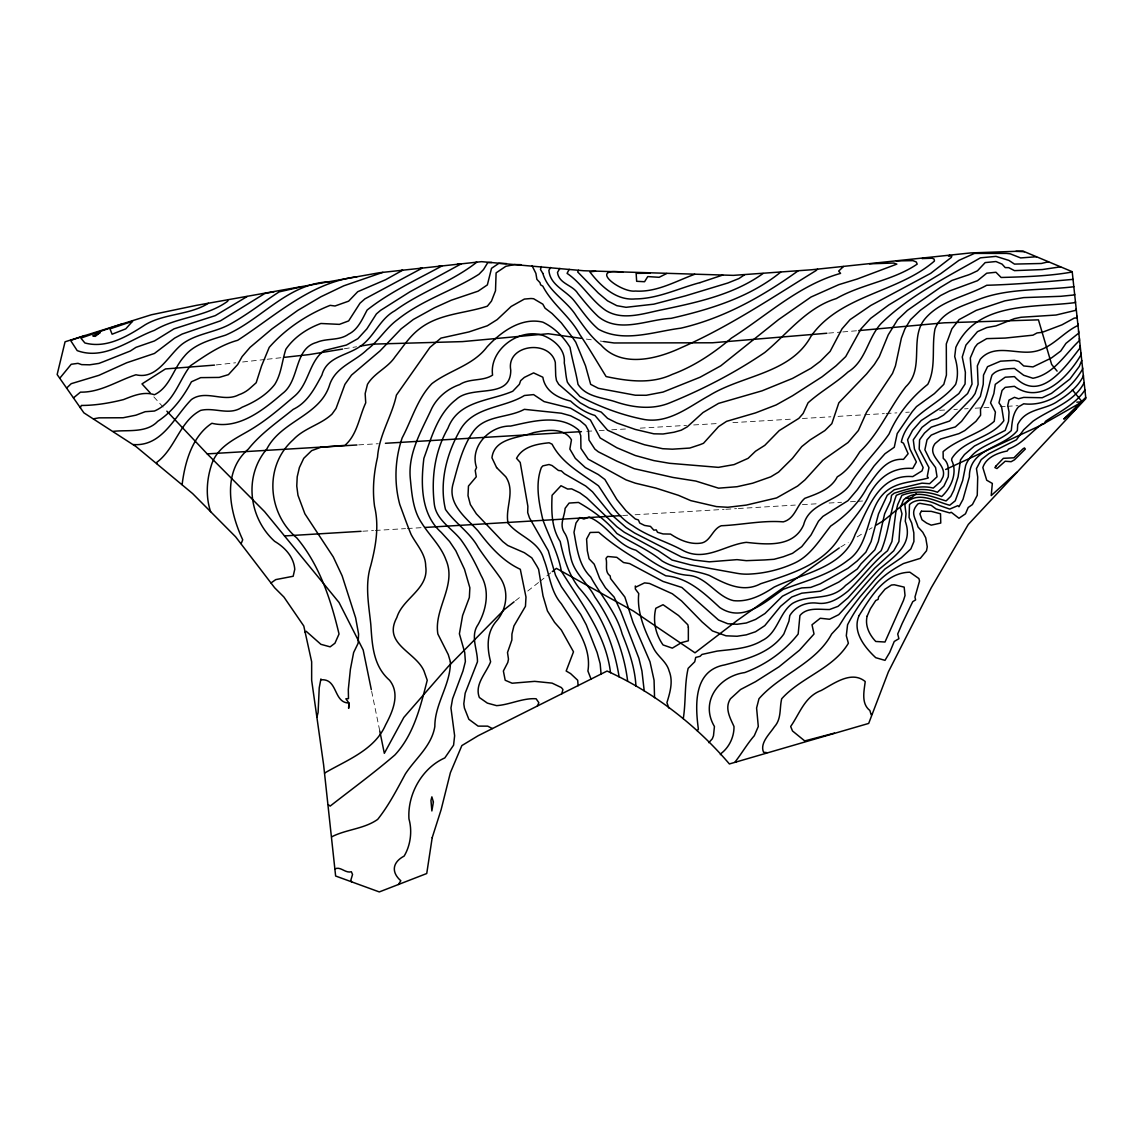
<?xml version="1.0" encoding="UTF-8"?>
<svg xmlns="http://www.w3.org/2000/svg" width="1143" height="1143" viewBox="0 0 1143 1143"><rect width="100%" height="100%" fill="white"/><g stroke="black" fill="none" stroke-linecap="round" stroke-linejoin="round"><path stroke-width="0.75" stroke-dasharray="5 3.75" d="M515.479 600.732L522.294 595.346M527.752 591.031L538.667 582.387M540.039 581.316L545.497 577.001M546.854 575.915L550.94 572.686M840.748 547.011L848.206 542.411M857.164 536.896L863.122 533.209M869.094 529.538L872.08 527.695M344.343 348.772L356.587 346.758M216.27 364.917L235.601 362.774M242.63 361.988L265.462 359.445M267.219 359.259L281.264 357.688M828.632 333.113L841.019 332.07M842.791 331.927L856.95 330.741M358.688 444.87L378.29 443.713M586.773 431.311L592.117 430.997M599.246 430.568L604.59 430.254M611.719 429.825L627.764 428.868M640.237 428.139L686.557 425.382M693.687 424.953L716.861 423.582M732.892 422.624L793.485 419.024M802.386 418.495L830.904 416.795M838.033 416.366L862.979 414.88M864.765 414.78L884.353 413.609M886.139 413.509L896.841 412.866M905.742 412.337L909.314 412.137M939.603 410.323L944.947 410.008M953.862 409.48L957.42 409.265M964.549 408.851L968.107 408.637M975.236 408.208L989.495 407.365M1000.182 406.722L1005.54 406.408M1007.312 406.308L1018.013 405.665M362.831 531.209L373.504 530.566M375.29 530.452L405.536 528.623M407.322 528.523L421.553 527.666M622.649 515.507L627.993 515.179M635.108 514.75L724.091 509.378M725.876 509.278L736.549 508.621M738.335 508.521L795.285 505.077M802.4 504.649L816.631 503.792M829.089 503.034L841.548 502.277M850.449 501.748L855.793 501.42M857.564 501.32L862.908 500.991M586.33 339.085L591.517 339.814M600.189 341.028L603.647 341.514M153.834 396.892L163.292 407.265M371.646 691.329L379.762 730.934"/><path stroke-width="1.5" d="M450.385 661.783C450.799 684.514 434.697 703.702 434.84 726.505C431.511 746.279 415.623 758.195 405.351 773.968C396.892 789.584 388.82 805.372 377.676 819.402C364.074 829.004 346.543 829.275 331.856 836.733M208.397 303.266C189.652 315.211 164.663 313.268 145.204 324.769C127.602 336.228 106.699 348.872 84.868 342.957L80.867 338.099L121.872 323.998M227.771 299.909L227.714 301.209C205.826 317.254 177.294 316.668 154.448 330.327C129.945 339.285 104.77 360.788 77.195 350.615L70.58 340.457L84.982 335.542M578.129 685.743L577.686 680.256L570.586 673.598L566.171 671.012L573.5 651.81L561.342 630.064L554.555 622.321L547.44 610.933L543.011 595.874L538.61 569.3L536.839 566.042L531.795 557.841L524.351 552.698L507.706 545.468L502.749 541.553L476.331 513.807L470.359 504.563L468.016 495.676L468.459 486.061L476.26 476.817L475.217 470.459L476.545 467.573C469.373 446.899 489.49 425.553 510.592 426.068C532.652 421.324 559.556 413.495 578.729 430.139L580.758 435.754L580.93 448.399L588.231 459.172L626.064 479.889L635.322 483.175L655.839 488.09L678.442 495.319L690.801 500.634L716.49 506.606L727.791 507.278L746.293 505.092L776.626 497.919L797.6 486.061L804.901 479.946L822.974 460.115L848.006 442.555L858.322 430.582L866.594 412.166L892.54 373.375L895.455 365.846L901.384 338.099L904.927 328.855L910.571 319.611L920.272 310.367L940.489 295.58L949.733 290.893L977.479 280.707L986.723 273.206L995.967 272.263L1001.125 277.478C1024.757 276.806 1048.803 276.206 1072.248 271.991M247.145 296.537L215.227 315.654L174.007 328.855L154.448 340.957L135.96 347.358L130.345 351.001L103.87 361.517L98.955 363.403L89.711 364.817L81.682 364.631L77.967 363.345L71.223 364.274L59.765 378.262M610.505 672.713C605.861 633.908 581.058 603.104 561.342 571.114C558.127 552.898 549.026 536.839 542.839 519.736C538.967 502.82 535.053 484.189 541.353 467.573L542.839 465.887L549.026 464.501L552.083 465.544L558.441 470.459L561.342 470.873L564.413 473.731L585.759 486.061L592.545 491.847L610.448 513.807L626.064 527.495L634.608 533.009L681.557 556.998L694.015 560.041L709.303 561.842L737.035 559.641L746.293 560.67L764.781 559.941L774.025 559.298L783.284 556.77L792.528 553.326L801.772 546.625L811.016 534.995L818.459 521.237L822.874 516.422L848.006 500.634L857.264 489.776L874.109 465.93L884.996 453.728L894.255 447.256L897.212 433.554L912.271 411.609L916.5 406.594L934.417 393.592L943.804 384.348L946.418 375.09L946.304 343.929L951.876 328.855L959.12 319.611L976.222 310.367L1004.94 300.838L1023.714 297.609L1060.704 296.308L1074.649 294.923L1074.62 294.122M619.106 676.885C614.091 644.866 601.075 612.148 578.887 587.788C568.485 574.186 563.685 557.984 560.227 541.553C551.355 527.609 551.369 511.235 552.083 495.262L560.999 485.732L567.614 489.033L571.629 488.861L579.83 492.833L586.63 497.762L616.82 526.694L624.392 532.309L658.368 550.797L672.084 560.041L690.801 564.971L737.035 573.315A54.493 54.493 0 0 0 750.994 574C766.181 573.1 781.398 569.214 795.242 562.756C810.93 555.198 820.088 539.167 830.661 526.094C845.706 515.893 858.879 503.249 867.351 486.918C876.424 474.588 885.711 458.043 903.499 459.372L908.128 453.714L903.499 443.213L901.313 441.998C907.756 413.366 939.689 405.479 955.648 384.348C958.663 375.29 957.52 365.546 954.705 356.602L955.834 347.358C977.108 301.095 1033.829 308.038 1075.449 302.566L1075.406 301.495M305.152 632.25L306.195 631.307L320.897 644.323L330.156 646.852L334.942 643.223L339.028 634.022C330.999 600.146 319.569 564.971 296.794 537.91C267.591 513.307 263.633 466.13 293.208 439.769C304.081 427.996 320.797 424.739 332.084 414.023L336.042 408.465L344.915 384.348L351.515 375.09L379.99 350.958L401.136 328.855L413.38 319.454L434.426 307.81L451.256 300.223L478.103 291.165L487.361 284.907L491.533 268.305L498.805 263.404L506.392 263.562M561.713 693.944L562.942 689.515L561.342 687.543L552.083 683.128L534.695 681.357L512.135 683.228L505.192 680.256L503.377 671.012L507.806 662.44L508.478 659.154L507.506 652.524L511.864 640.037L511.935 634.022L513.921 625.95L525.466 606.29L525.98 597.032L520.308 569.3C502.491 561.027 489.833 546.34 478.103 530.952C465.901 517.565 446.927 503.877 453.242 483.189C458.229 465.101 462.658 445.999 473.974 430.582C486.075 415.066 508.135 418.081 524.351 409.337L561.342 413.209L570.586 415.781L579.83 420.524L585.716 425.482L588.459 430.525L588.974 440.012L594.846 449.07L598.332 451.828L616.82 461.129L634.208 468.673L672.941 477.445L695.816 481.06L718.547 488.175L737.035 486.718L752.665 483.203L770.796 476.817L778.554 472.102L792.47 458.329L801.772 446.57L810.23 439.826L824.86 430.582L831.833 423.653L838.833 402.836L866.508 374.061L874.352 364.46L879.31 356.602L888.225 334.885L897.655 319.611L907.442 310.367L940.489 287.322L951.89 280.464L965.878 275.734A38.062 38.062 0 0 0 971.993 273.377L977.479 270.777L985.18 262.59L995.967 261.533L1002.068 264.119L1005.211 267.591L1008.755 267.662L1014.47 270.634L1042.202 269.562L1060.618 266.833M241.144 543.639L242.716 539.796C229.6 511.721 221.442 472.188 248.374 449.07C260.918 433.326 277.692 421.981 293.165 409.394C307.553 402.493 314.654 388.406 321.912 375.09C326.569 357.33 345.672 355.759 358.702 347.358C373.89 338.114 379.176 319.254 394.878 310.753C420.581 291.879 451.814 281.935 476.788 262.19L475.945 262.261M537.324 706.145L538.867 702.731L536.11 698.759C522.765 697.859 509.935 704.717 496.605 705.645L487.361 703.116L479.36 697.516C474.259 684.414 486.189 673.241 490.618 661.768C486.918 647.795 486.346 632.45 496.605 620.906C506.663 609.348 509.149 591.817 500.734 578.544C493.376 567.957 485.204 558.041 478.103 547.24C469.959 532.381 454.943 523.151 445.484 509.449C439.098 483.103 446.427 454.185 459.757 430.725C472.716 406.322 503.349 408.465 524.437 395.492L533.595 394.606L544.082 401.593L570.586 408.18L590.417 419.995L600.189 437.969L616.82 447.742L635.322 455.528L653.81 460.586L669.484 463.286L718.39 467.358L734.063 464.601L748.108 458.329L755.537 451.214L764.781 445.356L779.24 430.582L798.828 418.395L803.143 413.452L808.044 402.836C820.531 391.535 835.49 383.405 848.006 371.989C866.237 360.745 867.551 337.928 881.324 323.283C909.757 295.48 946.59 277.335 980.437 257.832L995.967 256.375L1008.926 260.418L1014.47 264.09L1041.273 263.49L1048.545 261.776M1024.371 251.717L1015.97 251.317M1085.721 397.435L1063.79 419.095L1076.349 408.723M1036.472 256.732L1020.656 257.932L1010.198 253.817L1006.44 253.403L974.493 253.403L958.977 260.318L940.489 273.834L888.825 304.938L870.609 318.397L861.008 328.855L845.72 356.602L836.004 365.846L822.017 376.847L792.528 395.764L776.14 404.951L755.537 412.894L726.577 421.338L718.547 426.639L703.502 443.284L700.045 444.656L689.772 448.056L672.413 449.185L662.697 448.713L644.566 444.77L626.064 438.626L607.576 430.197L594.946 415.466C585.83 412.794 577.429 407.508 570.586 401.05C558.084 398.035 545.082 391.435 542.839 377.219L533.595 372.904L524.351 377.39L520.651 380.648L519.365 384.348L512.75 391.249C489.761 401.207 458.529 400.464 447.97 428.182C434.64 451.542 431.168 478.16 434.354 504.563C436.555 520.265 452.099 528.409 461.129 540.039C469.116 551.069 475.374 563.213 481.103 575.543C489.976 590.931 486.475 609.676 478.103 624.507C470.03 636.022 477.603 649.281 477.474 661.768L465.172 693.201L463.801 703.817L464.401 708.003L468.859 719.29L478.103 726.119L487.704 726.148L492.404 728.591M73.466 397.893L80.467 392.135C100.384 392.592 117.572 380.69 135.946 374.775C157.534 379.905 168.078 355.216 182.194 344.086C195.853 333.885 213.584 332.684 228.429 325.055C246.331 315.511 262.233 302.666 279.221 291.865L301.695 286.736M66.608 388.077L71.223 383.677L98.97 375.318L126.702 362.76L154.448 353.458L174.608 338.099L182.194 334.042L220.428 320.854L264.719 293.551L274.091 291.708M80.324 407.722L81.353 405.451C95.526 405.465 109.728 403.022 123.473 399.607C133.274 395.735 143.804 391.192 154.448 394.735C169.978 387.248 173.25 368.703 184.08 356.602C194.181 343.972 210.755 339.814 225.514 335.185C261.718 319.569 287.279 283.635 329.298 281.764M578.472 270.234L577.686 271.948L598.332 293.065L607.576 300.866L616.82 305.681L626.064 307.31L653.81 304.167L685.529 295.837L727.791 283.021L738.992 278.521L744.736 274.649M541.311 266.548L540.468 269.477L542.811 273.363M559.884 268.391L557.484 272.434C559.013 284.093 572.672 284.721 578.001 293.708C584.402 301.666 590.817 309.682 598.332 316.654C619.377 333.713 647.195 319.511 671.055 318.354C709.66 309.51 749.551 297.48 780.669 272.148M569.185 269.305L567.085 273.377C582.073 283.464 590.76 300.152 605.633 310.367C622.778 321.197 644.066 313.253 662.397 309.696C697.101 302.381 733.835 294.594 763.095 273.477M550.597 267.462L548.883 270.334C550.126 285.593 566.271 290.422 574.429 301.109C582.03 310.767 588.859 321.169 598.332 329.155C623.678 343.171 653.996 331.527 680.871 328.17C723.79 318.197 762.781 296.323 798.157 270.805M532.009 265.619L535.896 273.377L536.881 279.335L539.982 282.621L540.61 284.85L542.839 286.179C552.255 304.467 570.157 316.325 579.83 334.599C589.188 348.272 597.632 362.902 606.119 376.561C627.978 381.176 651.239 384.334 672.313 374.361C694.172 366.289 713.703 353.116 731.42 338.099C766.967 315.454 799.157 284.921 840.591 273.377L838.676 271.077L843.52 266.49M697.201 730.72L698.387 729.22C695.13 705.002 693.43 670.541 724.648 664.912C746.293 659.254 770.068 653.51 783.827 634.022L788.941 621.192L789.813 615.534C795.557 606.19 806.415 601.847 817.116 603.133C828.975 604.933 839.248 598.203 848.006 591.117C861.622 578.101 872.709 562.627 887.511 550.797L891.926 541.553L895.841 512.221L897.726 504.563L901.898 495.319C914.857 490.304 928.959 491.419 941.689 496.519C951.247 487.732 957.848 472.573 951.633 460.215L951.919 458.329C964.292 439.069 990.795 438.741 1003.825 420.724L1001.525 406.522L998.968 402.836L1002.054 390.435L1005.211 387.363L1014.47 386.32C1041.002 405.579 1068.305 376.719 1081.035 354.801L1080.964 353.13M720.361 754.637L721.619 753.051C729.434 746.908 734.22 736.478 733.992 726.505C730.063 717.875 724.391 707.903 730.463 698.759L740.564 689.515L755.537 681.685L779.055 666.783L799.471 650.21L814.016 634.022L812.016 624.778L820.274 618.249L829.518 619.249L838.691 614.691C852.649 599.989 864.98 583.844 879.138 569.3C894.498 556.198 913.8 544.697 905.27 521.279L906.013 513.807L904.842 504.563C916.643 489.661 935.574 501.577 949.733 505.249L955.234 500.805L962.677 480.517L965.664 465.458C973.264 445.484 997.296 443.841 1011.298 430.582C1012.126 422.353 1012.627 413.395 1018.484 406.865L1023.714 403.793C1048.217 406.822 1070.905 389.734 1082.592 369.018L1082.55 367.889M708.774 742.679L712.318 738.778L713.489 735.749L714.432 726.505C699.673 701.702 718.861 676.156 744.736 672.57C765.653 664.783 784.327 651.61 798.171 634.022L799.929 615.534C807.115 606.904 819.674 609.648 829.518 609.519L838.019 606.361L848.006 597.832L874.652 568.2L893.726 550.797L898.927 541.553L900.198 523.051L901.984 513.807L900.327 507.735L903.499 499.948C915.829 488.718 932.617 497.062 946.104 500.934L950.776 496.348L953.848 490.176L958.105 476.817L960.491 459.929L964.478 454.571L974.436 446.041L1005.211 430.397L1008.526 421.338L1009.04 412.08L1007.755 405.379L1008.983 400.107L1014.47 397.321L1018.556 398.75L1023.714 397.407L1042.202 397.735L1051.46 393.392L1069.948 379.019L1079.306 366.403L1081.749 360.502M316.911 717.061L318.097 712.489L319.226 687.829L320.897 678.999L321.383 679.785C338.042 678.713 333.299 702.902 348.929 703.002L348.644 708.217L348.929 703.002L345.858 698.759L348.486 698.602L348.315 689.515L350.401 669.255L353.63 652.524L358.13 643.266L358.588 634.022L355.616 617.806L342.128 575.815L333.27 556.927L304.881 513.807L297.98 495.319L296.766 486.061L297.209 476.817L299.38 467.573L303.738 458.329L311.653 450.642L320.897 447.256L344.915 445.356C357.302 434.669 359.102 417.038 365.731 402.836L365.16 393.592L367.474 384.348C374.375 372.775 387.663 368.032 395.092 356.816C402.793 347.086 409.48 336.456 419.495 328.855C439.255 313.468 464.715 313.639 487.361 306.181L491.461 301.109L495.505 290.765L496.105 272.863L505.849 266.305L514.593 264.547L521.008 264.676M817.531 269.162L816.002 270.605C772.025 297.609 728.991 326.741 681.228 347.686C656.796 359.131 621.321 368.289 600.847 344.843C591.002 337.099 583.773 326.455 576.501 316.282C566.957 300.466 548.269 292.051 542.839 273.406M398.464 884.496L400.807 880.739C391.135 872.266 392.32 862.336 404.136 856.078C410.58 845.349 412.409 831.075 408.965 818.974C407.337 794.328 421.996 768.039 444.813 757.923L453.585 745.165L454.628 735.749L450.956 708.003L452.585 698.759L462.972 671.012L465.372 661.583L464.73 652.524L459.4 633.808L462.601 615.534L469.344 597.518L469.859 587.788L464.501 569.3L455.843 550.797L449.628 541.553L441.141 532.281C420.61 514.021 420.753 483.603 423.882 458.329C431.511 437.526 437.698 413.537 456.228 399.45C472.03 384.462 510.764 400.107 510.764 370.189C505.835 344.614 549.412 338.899 555.312 362.388L555.727 376.033L556.484 380.533L558.741 384.348L580.215 402.836L589.074 407.794L601.204 412.08L607.576 418.367L616.82 422.981L635.322 429.439L653.81 433.811L663.054 433.997L673.97 432.24L681.185 430.211L687.143 426.925L703.045 412.509L718.547 403.393L762.024 390.835L792.528 378.419L811.016 368.26L820.274 361.302L830.132 351.401L842.005 328.855L850.092 319.611L870.823 305.438L930.645 273.377L951.305 257.432L951.819 256.061L948.39 255.932L949.776 255.175M271.02 582.93L275.734 579.615L293.165 576.258L294.765 569.3C293.837 556.998 284.893 547.354 274.663 541.353C248.845 517.95 243.53 476.317 266.776 449.07C281.592 420.353 320.569 415.966 329.87 384.062C336.356 366.432 354.887 361.731 367.146 349.601C378.676 340.971 385.92 328.098 397.578 319.611C422.081 299.937 452.914 290.822 478.988 274.249L483.532 269.548L487.732 262.676L491.761 262.447M916.3 493.69L884.01 520.336L876.552 524.937M1017.027 472.159L991.21 495.591L992.338 483.446L986.723 480.231L982.837 467.573C985.895 457.5 997.81 452.785 1007.169 451.028L1008.54 449.07C1022.056 444.055 1030.829 432.154 1042.202 423.939L1044.388 423.51L1045.474 421.338C1059.161 412.037 1075.706 404.079 1084.921 390.02M514.107 601.818L504.563 609.362L448.399 666.326L403.822 717.433L384.334 753.323L379.762 730.934M552.312 571.6L556.398 568.371L633.465 611.091L695.001 652.824L736.978 620.649L839.262 547.926M872.266 713.961L871.166 714.818L869.88 710.503C860.965 703.545 864.094 691.029 865.222 681.542C851.449 670.127 833.79 683.714 821.231 690.472C804.758 696.516 799.814 713.375 790.656 726.505L792.528 730.991L804.729 740.921L834.461 733.106M1072.348 389.82L1082.164 401.85L1041.216 425.153L945.661 469.487M869.552 263.819L893.726 263.033L896.841 264.119L857.264 279.006L838.762 284.664L811.016 297.023L778.554 319.611L720.747 365.846L700.045 377.247L663.054 392.063L646.252 395.278L635.322 395.221L598.332 388.306L590.66 384.348L585.53 365.846L575.758 342.171L571.971 336.714L561.342 322.883L552.083 313.525L545.04 308.167L542.839 304.181L533.595 298.723L530.981 298.509L524.351 299.08L511.178 306.453L497.176 319.611L487.361 325.769L468.859 331.941L440.984 338.099L429.968 347.358L396.407 395.107C391.935 416.252 379.09 434.911 377.533 457.186C373.747 473.373 372.289 489.933 374.561 506.392C379.319 526.409 375.733 546.425 370.746 565.685C364.717 584.802 368.86 605.29 370.832 624.778C372.189 644.895 373.089 665.869 389.577 680.256C400.464 693.887 392.721 711.517 385.634 724.805C374.647 750.222 346.058 760.409 324.612 773.068M923.044 258.047L922.115 258.561L932.088 258.232L934.06 259.032L934.474 261.004C898.012 292.751 840.291 294.708 811.016 336.242C790.556 373.775 742.55 374.975 709.303 395.535C689.143 406.551 669.212 423.553 644.566 419.552C622.021 415.252 600.046 406.937 579.83 396.407C575.843 391.477 570.671 387.448 567.342 382.091C565.614 375.804 565.614 369.289 564.256 362.931C565.642 349.587 554.212 339.714 542.839 335.37C519.222 327.598 489.047 349.715 492.576 375.09C483.032 381.519 469.587 378.033 459.615 384.605C447.856 388.691 437.555 397.064 431.868 408.208C421.481 430.882 407.408 453.657 410.423 479.76C411.851 494.448 413.18 510.678 421.724 523.051C429.468 535.524 440.955 545.883 446.041 560.041C456.929 585.259 433.64 608.948 437.869 634.022L448.27 654.61L450.385 661.74M896.326 260.918L912.914 260.633L916.286 261.99L917.186 264.119C892.654 280.792 861.865 283.935 836.247 298.594C806.501 307.696 787.698 333.527 764.781 352.501C735.149 372.675 702.959 389.334 669.798 402.836C652.153 410.151 632.35 407.58 614.763 401.536C601.861 397.435 586.102 396.864 578.001 384.348C575.901 371.875 572.229 359.802 570.028 347.358C563.428 336.656 554.184 327.612 542.839 322.155C521.337 316.925 500.791 331.984 486.975 346.972C473.045 365.446 449.556 370.146 431.868 383.662C417.438 398.636 411.78 419.724 402.179 437.869C394.906 459.143 393.906 482.817 399.793 504.563C403.55 514.593 407.108 524.823 411.137 534.553C416.566 544.711 425.725 554.126 425.696 566.228C429.196 588.945 402.75 598.06 396.85 617.506C382.391 644.181 415.666 651.71 423.996 671.012L427.239 680.256C420.495 706.417 413.923 734.478 394.878 754.98C374.018 772.897 351.773 789.199 330.156 806.101L328.441 804.772M334.942 868.923C340.543 866.051 345.315 873.538 351.358 871.752L352.53 874.466L350.844 880.181L351.63 881.853M666.726 273.477L659.14 277.306L647.767 276.577L644.566 281.735L636.651 281.292L636.151 273.377L649.967 273.234M694.73 274.277C675.484 281.292 656.625 292.494 635.322 291.036C621.249 292.979 586.359 267.019 622.806 272.22M722.719 275.063L700.087 282.607M700.045 282.621C678.513 288.293 657.982 298.752 635.322 298.923C616.02 300.766 600.661 285.979 589.817 271.848L595.632 271.191M356.902 276.792C310.182 282.65 275.406 315.868 237.673 340.3C220.07 345.1 204.968 355.873 190.309 365.846C178.579 381.162 173.807 402.793 154.448 411.037L145.204 411.694L135.946 415.18L123.115 417.752L98.955 417.852L93.426 418.838M342.6 349.072L309.367 354.559L284.778 357.302M360.074 346.172L372.318 344.143L462.444 341.614L548.211 333.727L581.13 338.357M214.513 365.117L165.478 368.932L141.989 383.905L150.276 392.992M401.493 270.334L402.636 270.234L385.634 279.706L357.73 291.708L348.644 301.152L335.028 305.995L330.156 305.352C307.153 314.511 285.621 328.698 269.234 347.358L261.59 365.846L256.175 382.762L250.46 387.877A32.175 32.175 0 0 1 238.844 394.764C223.699 402.865 205.854 389.22 191.438 399.536C174.236 416.909 162.135 446.742 133.231 444.556M457.329 264.276L461.015 263.962L409.837 291.865L380.562 310.367L376.39 313.939L366.889 328.855L357.888 338.671L346.372 345.072L324.112 350.558C309.182 361.502 308.939 383.291 295.165 395.607C282.535 406.265 270.119 417.281 256.175 426.239C239.287 437.54 216.913 444.613 210.998 466.501C206.526 480.903 205.74 497.334 210.626 511.693M420.11 268.319L422.21 268.134L364.903 298.88L359.988 303.209L348.644 320.912L339.4 324.369L320.897 323.483C307.196 328.455 294.008 337.242 285.85 349.301C281.978 360.974 281.449 373.69 274.749 384.434C266.419 395.107 254.403 402.179 242.073 407.237C229.229 415.952 214.598 407.037 200.682 410.38C179.508 421.324 175.579 448.427 156.791 462.329L156.82 463.615M438.712 266.305L441.784 266.048C416.509 279.806 389.706 292.165 367.146 310.024C362.36 318.868 358.145 329.541 348.544 334.199C339.014 341.014 326.641 337.928 316.568 342.443C293.708 348.629 299.995 380.576 282.407 393.592C263.29 410.008 238.687 429.754 211.884 423.281C192.181 436.183 184.823 462.458 182.123 484.646M826.86 333.256L712.375 342.786L614.048 342.971L603.647 341.514M858.722 330.598L944.247 322.812L1038.444 319.854L1051.646 364.431L1057.089 371.118M382.891 272.348L343.786 285.807L320.897 296.78L297.809 310.367L272.02 328.855L250.06 347.358L242.102 356.602L237.673 364.56L228.429 374.647L219.185 377.419L200.682 377.633L191.438 381.791C183.166 397.207 172.522 411.637 157.72 421.338C146.461 433.411 127.073 429.668 113.286 431.368M166.849 411.166L207.212 453.885L356.902 444.984M385.42 443.284L581.43 431.625M1076.806 402.165L1082.164 401.85M207.212 453.885L264.547 511.593L284.521 535.938L361.045 531.309M425.125 527.452L620.878 515.622M905.613 498.405L910.957 498.091M736.163 761.924L735.192 761.795C741.75 753.408 747.379 743.622 754.28 735.749L758.295 726.505L756.595 708.003L758.966 698.759C780.369 674.213 815.745 663.583 831.633 634.022L838.762 626.393L845.634 615.534L859.879 597.032L875.752 578.558L884.996 569L901.27 557.813L910.857 548.911L913.914 541.553L913.828 532.852L911.7 523.051L909.071 517.479L909.485 504.563C917.686 496.791 930.673 501.091 939.503 505.535L949.733 509.092L957.92 505.62L958.977 506.763L963.006 499.348L969.378 476.817C969.107 448.456 1003.383 447.999 1017.356 430.582L1017.713 424.582C1025.757 407.822 1045.574 410.437 1058.547 400.679C1068.505 394.521 1077.935 386.691 1083.378 376.118L1083.335 375.261M766.996 752.665L763.567 752.237C759.552 743.05 769.81 733.863 774.368 726.834C781.655 718.89 779.369 708.403 781.698 698.759C801.114 677.127 833.176 668.812 848.377 643.266L846.306 635.737L847.563 624.778C854.378 611.434 863.036 598.975 872.981 587.788C881.024 576.986 892.154 569.643 903.499 563.542L920.301 558.356L926.502 550.797L927.259 546.825L925.73 537.81L922.801 532.309L918.043 527.009C915.329 517.636 909.728 512.593 917.986 503.863L919.844 503.32L931.231 505.335L936.074 508.978L949.733 512.921L951.262 512.278L958.977 518.265L965.478 513.807L968.221 507.463L972.407 504.563L977.251 495.319L977.708 477.045L976.451 468.601L981.208 459.629L988.852 453.671L1016.427 439.826L1023.714 429.754L1032.843 421.338C1049.831 409.237 1074.149 402.679 1084.135 382.648M496.605 467.587L505.82 476.817C515.579 491.719 504.963 507.563 508.006 523.051C518.579 536.624 538.624 540.482 543.754 559.127C549.669 574.072 550.269 591.131 561.342 603.718C573.986 623.535 591.974 646.052 587.916 671.012L591.102 679.228M284.521 535.938L339.028 602.461L363.188 649.996L371.304 689.6M496.576 467.544L491.947 457.771C494.29 437.969 518.879 438.098 533.595 432.611C546.025 430.097 563.699 427.039 571.457 439.826L569.857 449.07L575.286 458.329L585.33 467.573L598.332 474.559L604.904 479.489L616.82 499.448L626.064 510.85L635.322 518.965L638.408 519.965L639.737 523.051L644.566 525.437L650.467 526.394L653.81 530.138L656.239 529.881L657.554 532.309L663.054 533.938L670.527 534.081C679.042 539.782 689.458 544.468 700.045 543.239C710.489 542.396 712.06 529.138 721.233 525.751C742.078 524.866 762.381 520.194 783.284 521.865C795.185 518.636 796.442 505.506 804.786 498.334C817.259 493.733 830.918 489.247 837.305 476.817C847.363 470.93 853.735 461.343 859.879 451.699C879.367 433.168 889.511 407.594 905.842 386.691C924.901 368.517 909.342 339.1 924.344 319.611C940.06 300.252 966.135 296.723 986.723 285.264C1015.198 284.507 1044.859 281.892 1073.034 279.363M668.826 708.017L666.926 702.631C670.055 692.372 673.37 681.485 669.126 671.012C666.783 661.854 658.097 656.896 653.81 648.724C645.324 631.965 636.637 612.705 638.751 593.603L635.322 588.974L635.322 586.016L636.151 586.959L644.566 582.887L649.481 583.459L672.313 593.76L681.557 600.932L702.159 622.006L712.403 630.922L726.019 635.808L737.035 636.251L746.293 634.851L755.537 631.75L764.781 625.65L780.612 606.29L791.713 597.032L801.772 593.188L820.274 591.202L838.762 582.073L857.264 569.028L861.036 563.828L874.824 549.869L878.324 541.553L884.639 513.807L890.64 500.948L891.554 495.319L894.255 493.176C906.57 489.333 920.201 484.718 933.245 488.075L940.489 481.689L943.032 476.817C947.104 463.429 925.801 456.557 935.017 443.613L940.489 439.083L958.977 433.626L964.763 430.582L975.936 421.338L980.608 415.223L980.494 409.065C987.223 398.507 988.281 386.563 991.981 375.09C997.325 368.789 1006.812 368.818 1014.47 368.403L1023.714 375.275L1032.958 378.262C1053.875 374.175 1064.962 354.159 1079.463 340.585L1079.378 338.371M654.553 697.673L654.067 680.256L649.996 661.768L633.065 622.521L624.864 597.032L610.562 578.544L610.176 575.929C604.161 571.743 607.719 564.299 605.976 558.441L607.576 556.47L616.791 557.327L623.564 562.542L629.622 563.599L663.054 581.444L681.871 587.473L718.547 620.035L727.791 623.749L737.035 624.278L746.293 622.992L755.537 619.449L764.967 613.534L782.426 596.189L794.728 589.988L801.772 587.916L810.658 587.431L820.274 583.816L848.006 568.271L857.264 560.927L865.822 552.24L871.109 541.553L878.538 513.807L887.225 495.319L894.255 489.747L921.987 483.146L929.63 483.703L937.046 476.817L935.574 467.573L929.845 459.729L924.873 449.771L927.016 439.826L931.231 435.126L940.489 431.154L955.334 426.925L961.563 421.338L980.337 396.464L983.223 384.348L983.494 375.09L987.538 366.674L1000.539 361.174L1014.47 360.374L1018.842 361.474L1023.714 365.946L1032.958 366.903L1051.46 357.959L1060.704 351.072L1065.962 343.357L1078.678 333.142L1078.578 330.999M644.223 690.929L641.937 671.012L638.866 658.225L620.82 611.534L614.091 597.032L605.447 587.788L599.704 578.544L594.203 564.171L589.074 558.798L587.331 550.797L586.588 539.053L590.131 532.467L598.746 532.267C618.849 549.869 642.266 562.956 665.798 575.801C688.157 577.672 704.274 593.288 719.79 607.533C743.05 623.192 765.21 601.747 783.284 589.317C805.415 581.001 828.918 575.129 848.092 560.127C873.695 542.796 864.108 499.677 894.255 486.332C905.056 481.374 917.529 481.274 928.373 477.903L927.259 476.445L928.959 467.573L919.172 449.07L919.586 439.826L924.487 433.068L931.231 427.139L949.49 421.081L972.279 397.635L975.093 393.592L978.122 384.348L977.351 365.846L980.208 359.331C994.096 343.4 1015.555 354.444 1032.958 351.744C1051.26 349.129 1062.504 332.727 1077.878 325.498L1077.792 323.626M635.937 686.057C634.994 667.998 628.921 650.71 622.178 634.022C616.277 612.405 601.075 595.989 590.674 576.944C578.515 565.071 576.915 547.811 573.986 532.309L575.972 523.051L579.83 517.565L583.873 519.022L589.074 517.093C607.347 524.594 616.206 544.911 635.908 550.197C651.467 561.484 667.698 573.5 687.529 575.272C706.545 576.115 716.318 596.746 733.549 600.646C748.522 602.204 762.052 595.132 774.025 587.159C802.572 573.315 843.248 568.114 855.15 534.41C867.966 509.778 877.91 473.859 912.743 476.602L921.987 470.902L923.158 467.573L914.443 449.07L913.286 439.826L921.987 427.339L931.231 420.267L937.689 418.538L943.532 415.138L967.578 393.592L972.036 384.077L970.307 357.945L974.85 347.358L977.479 344L986.723 338.628L1005.211 338.071L1032.958 335.17L1037.044 332.942L1042.202 332.327L1061.947 324.841L1074.206 318.125L1077.063 317.84L1076.992 316.24M627.636 681.185C624.064 651.41 612.048 621.606 594.889 597.032C587.688 582.83 573.415 572.972 570.586 556.312C568.257 548.297 569.243 539.367 564.142 532.309C559.227 524.28 564.628 516.522 565.113 508.335L569.1 503.077L578.501 502.434C592.703 510.635 606.547 520.408 616.82 533.452C631.808 542.896 648.367 549.626 662.126 560.984C676.485 569.671 693.801 569.814 709.303 575.429C725.162 583.659 742.807 593.288 760.709 583.716C789.084 574.5 821.56 565.314 838.762 538.639C848.277 523.851 861.493 511.707 868.937 495.319C878.353 477.831 892.04 466.916 912.743 468.459L916.386 461.958L909.957 449.07L907.571 439.826L912.557 430.382L921.187 420.538L940.489 407.908L958.863 393.592L965.078 383.991L965.378 372.247L962.263 356.987L965.935 345.072L977.479 331.656L986.723 327.57L995.967 325.898L1014.47 318.626L1021.042 317.268L1056.032 315.025L1076.263 310.21L1076.206 308.867M601.089 674.113L600.161 663.712L597.132 652.524L586.259 624.778L580.701 614.434L561.342 586.63L555.484 575.143L548.297 550.797L529.495 517.908L527.695 512.593L527.866 506.306L520.222 462.458L516.536 458.329C522.865 446.413 536.981 444.013 549.126 442.784L552.083 444.184C562.127 463.687 581.83 473.631 598.518 485.875C608.405 500.334 616.92 516.736 632.679 525.694C648.352 536.796 667.055 541.611 683.585 550.797C705.76 561.813 725.105 544.84 746.293 542.354C766.61 544.539 793.442 547.668 803.615 524.894C809.701 500.605 841.634 502.363 852.149 480.96C863.151 464.344 877.624 450.413 889.04 434.04C897.312 414.695 911.2 397.535 927.773 384.348C936.488 367.289 931.331 347.072 935.017 328.855C941.732 311.496 961.935 306.367 977.479 299.895C1007.74 287.765 1042.802 290.608 1073.834 286.736M1080.178 345.757L1080.249 347.701C1065.59 366.503 1040.016 404.136 1014.47 376.604L1005.211 377.204L995.267 384.348L993.867 393.592L990.538 402.836L995.41 412.08L994.239 421.338C979.194 434.44 957.963 438.741 943.089 451.671L943.218 458.329C948.99 462.872 948.704 470.259 948.276 476.817L943.904 486.061L937.431 492.262C924.115 487.089 909.071 489.833 896.341 495.319C889.568 513.364 888.582 533.067 881.11 550.797C868.209 561.356 859.322 575.801 845.62 585.402C830.247 602.075 809.673 593.417 792.528 603.404C778.897 613.034 777.912 633.051 762.095 640.58C748.722 648.738 732.12 649.295 717.118 651.096L701.973 654.439L700.045 656.339L695.716 657.425L694.73 661.768L688.143 668.355C684.357 684.771 685.986 701.859 683.271 718.59M688.343 627.25L688.343 640.809L681.557 642.58L672.313 648.138L663.054 644.938C655.568 634.351 652.639 620.978 655.811 608.276L663.054 604.718L678.556 615.534L687.843 624.778L688.343 627.25M859.107 615.534C852.006 631.465 864.579 647.324 875.752 657.696L884.996 660.354L889.654 652.524L894.255 641.452L898.912 638.694L897.712 634.022L902.184 623.464L912.743 601.675L915.586 599.889L914.971 597.032L919.543 580.987L918.886 578.544L909.842 572.2C884.982 572.686 870.766 596.76 859.107 615.534M867.137 616.163C864.794 625.592 869.352 634.765 875.752 641.466L884.996 642.023L903.499 600.375L905.027 595.503L904.17 587.116L894.255 584.773L891.426 585.03L884.996 589.188L878.553 597.032L878.124 599.403L875.752 600.504L870.38 608.762L867.137 616.163M433.397 802L431.868 810.944L430.968 800.486L431.868 796.857L433.397 802M432.197 837.662L426.739 873.523L379.29 891.926L335.628 876.009L323.612 764.824L311.653 680.256L311.653 661.768L303.781 625.993L283.907 597.032L274.663 587.788L235.615 536.81L192.624 493.576L136.046 446.599L83.882 412.837L57.15 374.533L65.065 341.786L151.376 314.768L196.382 305.367L379.533 272.72L481.532 261.661L583.673 270.748L733.363 275.363L811.801 269.748L970.621 252.932L1022.942 251.074L1072.205 271.691L1085.85 398.578L968.307 524.423L931.231 587.788L888.368 671.898L868.694 723.419L729.391 763.953C695.83 724.719 654.11 692.472 607.076 671.041L478.103 735.749L461.858 745.579L450.371 772.739L441.112 809.73L432.197 837.662M995.967 466.044L994.867 467.573L996.939 468.544L1005.211 461.229L1011.098 461.701L1014.47 459.829L1025.342 449.07L1024.428 447.927L1022.714 449.07L1013.927 457.786L1003.383 458.329L995.967 466.044M921.429 511.235L919.886 513.807L921.987 519.779L926.587 523.051L931.231 525.151L940.76 523.051L940.518 513.807L931.231 511.35L921.429 511.235M132.488 321.34L125.759 328.855L112.1 334.213L109.971 328.855L132.488 321.34M99.898 332.799L95.183 336.385L92.754 335.899L99.898 332.799"/></g></svg>
